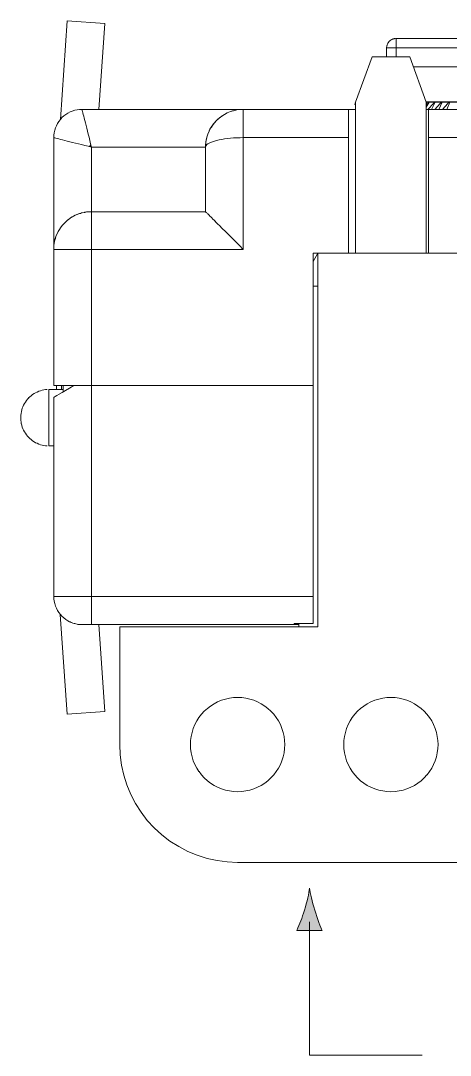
# Model space of a CAD drawing. Header units: inches. Extents: x 0.18 to 4.06, y 0.3 to 3.48.
# Drawn here: x 0.179 to 0.65, y 0.338 to 1.472 of the extents above; entities that cross this region are included whole.
import ezdxf

# ---------------------------------------------------------------- set-up
doc = ezdxf.new("R2010")
doc.units = ezdxf.units.IN
doc.header["$MEASUREMENT"] = 0
doc.layers.add('Layer 1', color=7, linetype='Continuous')

# ---------------------------------------------------------------- blocks, each defined once
blk = doc.blocks.new('block 2')
at = {"layer": 'Layer 1'}
h = blk.add_hatch(color=251, dxfattribs=at)
h.dxf.hatch_style = 2
edge = h.paths.add_edge_path()
edge.add_spline(control_points=[(0.4902, 0.497), (0.4874, 0.488), (0.4849, 0.4822), (0.482, 0.4749), (0.482, 0.4749), (0.5095, 0.4749), (0.5095, 0.4749), (0.5083, 0.4775), (0.5041, 0.488), (0.5014, 0.497), (0.4985, 0.5066), (0.4965, 0.5154), (0.4958, 0.521), (0.4951, 0.5154), (0.4931, 0.5066), (0.4902, 0.497)], knot_values=[0, 0, 0, 0, 0.013889, 0.013889, 0.013889, 0.027778, 0.027778, 0.027778, 0.041667, 0.041667, 0.041667, 0.055556, 0.055556, 0.055556, 0.069444, 0.069444, 0.069444, 0.069444], degree=3, periodic=0)
edge.add_line((0.4902, 0.497), (0.4902, 0.497))
at = {"layer": 'Layer 1', "color": 250, "lineweight": 18}
for points in [[(0.2303, 1.4717), (0.2228, 1.3635)], [(0.2715, 1.4688), (0.2303, 1.4717)], [(0.2649, 1.3745), (0.2715, 1.4688)], [(0.5862, 1.4512), (0.5857, 1.451)], [(0.5868, 1.4515), (0.5862, 1.4513)], [(0.5862, 1.4513), (0.5862, 1.4512)], [(0.587, 1.4516), (0.5868, 1.4515)], [(0.5874, 1.4517), (0.587, 1.4516)], [(0.5879, 1.4519), (0.5874, 1.4517)], [(0.588, 1.4519), (0.5879, 1.4519)], [(0.5886, 1.452), (0.588, 1.4519)], [(0.5887, 1.4521), (0.5886, 1.452)], [(0.5893, 1.4521), (0.5887, 1.4521)], [(0.5897, 1.4521), (0.5893, 1.4521)], [(0.5899, 1.4522), (0.5896, 1.4521)], [(0.5899, 1.4522), (0.5899, 1.4522)], [(0.5905, 1.4522), (0.5905, 1.4521)], [(0.6729, 1.4522), (0.5905, 1.4522)], [(0.5905, 1.4521), (0.5905, 1.4521)], [(0.5905, 1.4521), (0.5905, 1.4519)], [(0.5905, 1.4519), (0.5905, 1.4516)], [(0.5905, 1.4516), (0.5905, 1.4512)], [(0.5905, 1.4512), (0.5905, 1.4508)], [(0.5803, 1.4435), (0.5802, 1.4428)], [(0.5802, 1.4428), (0.5802, 1.4422)], [(0.5802, 1.4422), (0.5802, 1.4419)], [(0.5804, 1.4419), (0.5802, 1.4419)], [(0.5802, 1.4419), (0.5802, 1.4419)], [(0.5802, 1.4419), (0.5802, 1.432)], [(0.5804, 1.4437), (0.5803, 1.4435)], [(0.5805, 1.4446), (0.5804, 1.4441)], [(0.5804, 1.4441), (0.5804, 1.4437)], [(0.5805, 1.4419), (0.5804, 1.4419)], [(0.5806, 1.4447), (0.5805, 1.4446)], [(0.5808, 1.4419), (0.5805, 1.4419)], [(0.5808, 1.4454), (0.5806, 1.4447)], [(0.5811, 1.4459), (0.5808, 1.4454)], [(0.5812, 1.4419), (0.5808, 1.4419)], [(0.5812, 1.4463), (0.5811, 1.4459)], [(0.5813, 1.4465), (0.5812, 1.4463)], [(0.5816, 1.4419), (0.5812, 1.4419)], [(0.5816, 1.4471), (0.5813, 1.4465)], [(0.5819, 1.4476), (0.5816, 1.4471)], [(0.5821, 1.4419), (0.5816, 1.4419)], [(0.5821, 1.4478), (0.5819, 1.4476)], [(0.5823, 1.4481), (0.5821, 1.4478)], [(0.5826, 1.4419), (0.5821, 1.4419)], [(0.5826, 1.4485), (0.5823, 1.4481)], [(0.5827, 1.4486), (0.5826, 1.4485)], [(0.5832, 1.4419), (0.5826, 1.4419)], [(0.5831, 1.4491), (0.5827, 1.4486)], [(0.5832, 1.4492), (0.5831, 1.4491)], [(0.5836, 1.4495), (0.5832, 1.4492)], [(0.5839, 1.4419), (0.5832, 1.4419)], [(0.5839, 1.4498), (0.5836, 1.4495)], [(0.5841, 1.4499), (0.5839, 1.4498)], [(0.5846, 1.4419), (0.5839, 1.4419)], [(0.5846, 1.4503), (0.5841, 1.4499)], [(0.5851, 1.4507), (0.5846, 1.4504)], [(0.5846, 1.4504), (0.5846, 1.4503)], [(0.5854, 1.4419), (0.5846, 1.4419)], [(0.5854, 1.4508), (0.5851, 1.4507)], [(0.5857, 1.451), (0.5854, 1.4508)], [(0.5862, 1.4419), (0.5854, 1.4419)], [(0.587, 1.4419), (0.5862, 1.4419)], [(0.5879, 1.4419), (0.587, 1.4419)], [(0.5887, 1.4419), (0.5879, 1.4419)], [(0.5897, 1.4419), (0.5888, 1.4419)], [(0.5905, 1.4419), (0.5897, 1.4419)], [(0.5905, 1.4508), (0.5905, 1.4504)], [(0.5905, 1.4504), (0.5905, 1.4498)], [(0.5905, 1.4498), (0.5905, 1.4492)], [(0.5905, 1.4492), (0.5905, 1.4485)], [(0.5905, 1.4485), (0.5905, 1.4478)], [(0.5905, 1.4478), (0.5905, 1.4471)], [(0.5905, 1.4471), (0.5905, 1.4463)], [(0.5905, 1.4463), (0.5905, 1.4454)], [(0.5905, 1.4454), (0.5905, 1.4446)], [(0.5905, 1.4446), (0.5905, 1.4437)], [(0.5905, 1.4437), (0.5905, 1.4428)], [(0.5905, 1.4428), (0.5905, 1.4419)], [(0.5905, 1.4419), (0.6729, 1.4419)], [(0.5905, 1.432), (0.5905, 1.4419)], [(0.5642, 1.432), (0.5461, 1.3823)], [(0.6055, 1.432), (0.5642, 1.432)], [(0.6236, 1.3823), (0.6055, 1.432)], [(0.6094, 1.4212), (0.6729, 1.4212)], [(0.2359, 1.3727), (0.2334, 1.3717)], [(0.2385, 1.3735), (0.2359, 1.3727)], [(0.2411, 1.3741), (0.2385, 1.3735)], [(0.2438, 1.3744), (0.2411, 1.3741)], [(0.2465, 1.3745), (0.2438, 1.3744)], [(0.4232, 1.3745), (0.2465, 1.3745)], [(0.2465, 1.3744), (0.2465, 1.3745)], [(0.2467, 1.374), (0.2465, 1.3744)], [(0.2468, 1.3731), (0.2466, 1.374)], [(0.2471, 1.3721), (0.2468, 1.3731)], [(0.2475, 1.3706), (0.2471, 1.3721)], [(0.409, 1.3721), (0.4057, 1.3706)], [(0.409, 1.3721), (0.4074, 1.3714)], [(0.4125, 1.3731), (0.409, 1.3721)], [(0.4112, 1.3728), (0.409, 1.3721)], [(0.4125, 1.3731), (0.4112, 1.3728)], [(0.416, 1.374), (0.4125, 1.3731)], [(0.4151, 1.3737), (0.4125, 1.3731)], [(0.416, 1.374), (0.4151, 1.3737)], [(0.4191, 1.3744), (0.416, 1.374)], [(0.4196, 1.3744), (0.416, 1.374)], [(0.4196, 1.3744), (0.4191, 1.3744)], [(0.4232, 1.3745), (0.4196, 1.3744)], [(0.5383, 1.3745), (0.4232, 1.3745)], [(0.4232, 1.3744), (0.4232, 1.3745)], [(0.4232, 1.3741), (0.4232, 1.3744)], [(0.4232, 1.3735), (0.4232, 1.3741)], [(0.4232, 1.3727), (0.4232, 1.3735)], [(0.4232, 1.3717), (0.4232, 1.3727)], [(0.5461, 1.3745), (0.5383, 1.3745)], [(0.5383, 1.3744), (0.5383, 1.3745)], [(0.5383, 1.3741), (0.5383, 1.3744)], [(0.5383, 1.3735), (0.5383, 1.3741)], [(0.5383, 1.3727), (0.5383, 1.3735)], [(0.5383, 1.3717), (0.5383, 1.3727)], [(0.5461, 1.3823), (0.5453, 1.38)], [(0.5453, 1.38), (0.5461, 1.38)], [(0.5461, 1.3823), (0.5461, 1.217)], [(0.6267, 1.3827), (0.6235, 1.3827)], [(0.6267, 1.3823), (0.6236, 1.377)], [(0.626, 1.3823), (0.6236, 1.3823)], [(0.6236, 1.217), (0.6236, 1.3823)], [(0.6244, 1.38), (0.6236, 1.3823)], [(0.6237, 1.38), (0.6236, 1.3798)], [(0.6236, 1.38), (0.6245, 1.38)], [(0.6262, 1.3745), (0.6236, 1.3745)], [(0.6248, 1.3811), (0.6242, 1.3805)], [(0.6253, 1.3816), (0.6248, 1.3811)], [(0.6257, 1.382), (0.6253, 1.3816)], [(0.6316, 1.3811), (0.6255, 1.3745)], [(0.6261, 1.3823), (0.6257, 1.382)], [(0.6265, 1.3826), (0.6261, 1.3823)], [(0.6262, 1.3745), (0.6262, 1.3744)], [(1.4164, 1.3745), (0.6262, 1.3745)], [(0.6262, 1.3744), (0.6262, 1.3741)], [(0.6262, 1.3741), (0.6262, 1.3735)], [(0.6262, 1.3735), (0.6262, 1.3727)], [(0.6262, 1.3727), (0.6262, 1.3717)], [(0.6267, 1.3827), (0.6265, 1.3826)], [(0.6267, 1.3827), (0.6269, 1.3827)], [(0.6335, 1.3827), (0.6267, 1.3827)], [(0.6269, 1.3825), (0.6267, 1.3823)], [(0.6327, 1.3823), (0.6267, 1.3823)], [(0.6269, 1.3827), (0.6269, 1.3825)], [(0.6335, 1.3823), (0.6294, 1.3745)], [(0.632, 1.3816), (0.6316, 1.3811)], [(0.6324, 1.382), (0.632, 1.3816)], [(0.6329, 1.3823), (0.6324, 1.382)], [(0.6332, 1.3826), (0.6329, 1.3823)], [(0.639, 1.3811), (0.633, 1.3745)], [(0.6335, 1.3827), (0.6332, 1.3826)], [(0.6335, 1.3827), (0.6337, 1.3827)], [(0.641, 1.3827), (0.6335, 1.3827)], [(0.6337, 1.3825), (0.6335, 1.3823)], [(0.6402, 1.3823), (0.6335, 1.3823)], [(0.6337, 1.3827), (0.6337, 1.3825)], [(0.6411, 1.3823), (0.6374, 1.3745)], [(0.6395, 1.3816), (0.639, 1.3811)], [(0.6399, 1.382), (0.6395, 1.3816)], [(0.6403, 1.3823), (0.6399, 1.382)], [(0.6407, 1.3826), (0.6403, 1.3823)], [(0.641, 1.3827), (0.6407, 1.3826)], [(0.641, 1.3827), (0.6412, 1.3827)], [(0.6492, 1.3827), (0.641, 1.3827)], [(0.6412, 1.3825), (0.6411, 1.3823)], [(0.6484, 1.3823), (0.6411, 1.3823)], [(0.6412, 1.3827), (0.6412, 1.3825)], [(0.6472, 1.3811), (0.6413, 1.3745)], [(0.6494, 1.3823), (0.6461, 1.3745)], [(0.6476, 1.3816), (0.6472, 1.3811)], [(0.6481, 1.382), (0.6476, 1.3816)], [(0.6485, 1.3823), (0.6481, 1.382)], [(0.6489, 1.3826), (0.6485, 1.3823)], [(0.6492, 1.3827), (0.6489, 1.3826)], [(0.6492, 1.3827), (0.6494, 1.3827)], [(0.6581, 1.3827), (0.6492, 1.3827)], [(0.6494, 1.3827), (0.6495, 1.3825)], [(0.6495, 1.3825), (0.6494, 1.3823)], [(0.6573, 1.3823), (0.6494, 1.3823)], [(0.2211, 1.3613), (0.2196, 1.3591)], [(0.2228, 1.3635), (0.2211, 1.3613)], [(0.2246, 1.3655), (0.2228, 1.3635)], [(0.2266, 1.3673), (0.2246, 1.3655)], [(0.2287, 1.369), (0.2266, 1.3673)], [(0.231, 1.3704), (0.2287, 1.369)], [(0.2334, 1.3717), (0.231, 1.3704)], [(0.2479, 1.369), (0.2475, 1.3706)], [(0.2484, 1.3671), (0.2479, 1.369)], [(0.2489, 1.3648), (0.2484, 1.3671)], [(0.2495, 1.3624), (0.2489, 1.3648)], [(0.2502, 1.3598), (0.2495, 1.3624)], [(0.3927, 1.3611), (0.3915, 1.3598)], [(0.3926, 1.361), (0.3915, 1.3598)], [(0.3939, 1.3624), (0.3925, 1.361)], [(0.3939, 1.3624), (0.3927, 1.3611)], [(0.3966, 1.3648), (0.394, 1.3624)], [(0.3954, 1.3638), (0.394, 1.3624)], [(0.3966, 1.3648), (0.3954, 1.3638)], [(0.3995, 1.3671), (0.3966, 1.3648)], [(0.397, 1.3651), (0.3966, 1.3648)], [(0.3995, 1.3671), (0.397, 1.3651)], [(0.4025, 1.369), (0.3995, 1.3671)], [(0.4002, 1.3676), (0.3995, 1.3671)], [(0.4025, 1.369), (0.4002, 1.3676)], [(0.4057, 1.3706), (0.4025, 1.369)], [(0.4037, 1.3697), (0.4025, 1.369)], [(0.4057, 1.3706), (0.4037, 1.3697)], [(0.4074, 1.3714), (0.4057, 1.3706)], [(0.4232, 1.3704), (0.4232, 1.3717)], [(0.4232, 1.369), (0.4232, 1.3704)], [(0.4232, 1.3673), (0.4232, 1.369)], [(0.4232, 1.3655), (0.4232, 1.3673)], [(0.4232, 1.3635), (0.4232, 1.3655)], [(0.4232, 1.3613), (0.4232, 1.3635)], [(0.4232, 1.3591), (0.4232, 1.3613)], [(0.5383, 1.3704), (0.5383, 1.3717)], [(0.5383, 1.369), (0.5383, 1.3704)], [(0.5383, 1.3673), (0.5383, 1.369)], [(0.5383, 1.3655), (0.5383, 1.3673)], [(0.5383, 1.3635), (0.5383, 1.3655)], [(0.5383, 1.3613), (0.5383, 1.3635)], [(0.5383, 1.3591), (0.5383, 1.3613)], [(0.6262, 1.3717), (0.6262, 1.3704)], [(0.6262, 1.3704), (0.6262, 1.369)], [(0.6262, 1.369), (0.6262, 1.3673)], [(0.6262, 1.3673), (0.6262, 1.3655)], [(0.6262, 1.3655), (0.6262, 1.3635)], [(0.6262, 1.3635), (0.6262, 1.3613)], [(0.6262, 1.3613), (0.6262, 1.3591)], [(0.2166, 1.3516), (0.216, 1.349)], [(0.2174, 1.3542), (0.2166, 1.3516)], [(0.2184, 1.3566), (0.2174, 1.3542)], [(0.2196, 1.3591), (0.2184, 1.3566)], [(0.2509, 1.3569), (0.2502, 1.3598)], [(0.2517, 1.3539), (0.2509, 1.3569)], [(0.2524, 1.3507), (0.2517, 1.3539)], [(0.2533, 1.3474), (0.2524, 1.3507)], [(0.3857, 1.3507), (0.3847, 1.3484)], [(0.3857, 1.3507), (0.385, 1.349)], [(0.3862, 1.3516), (0.3857, 1.3507)], [(0.3858, 1.3509), (0.3857, 1.3507)], [(0.3869, 1.353), (0.3858, 1.3508)], [(0.3867, 1.3527), (0.3858, 1.3509)], [(0.3874, 1.3539), (0.3867, 1.3527)], [(0.3874, 1.3539), (0.3869, 1.353)], [(0.3882, 1.3552), (0.3874, 1.3539)], [(0.3877, 1.3545), (0.3874, 1.3539)], [(0.3888, 1.3562), (0.3877, 1.3545)], [(0.3893, 1.3569), (0.3882, 1.3552)], [(0.3893, 1.3569), (0.3888, 1.3562)], [(0.3915, 1.3598), (0.3893, 1.3569)], [(0.39, 1.3578), (0.3893, 1.3569)], [(0.3912, 1.3594), (0.39, 1.3578)], [(0.3915, 1.3598), (0.3912, 1.3594)], [(0.4232, 1.3566), (0.4232, 1.3591)], [(0.4232, 1.3542), (0.4232, 1.3566)], [(0.4232, 1.3516), (0.4232, 1.3542)], [(0.4232, 1.349), (0.4232, 1.3516)], [(0.5383, 1.3566), (0.5383, 1.3591)], [(0.5383, 1.3542), (0.5383, 1.3566)], [(0.5383, 1.3516), (0.5383, 1.3542)], [(0.5383, 1.349), (0.5383, 1.3516)], [(0.6262, 1.3591), (0.6262, 1.3566)], [(0.6262, 1.3566), (0.6262, 1.3542)], [(0.6262, 1.3542), (0.6262, 1.3516)], [(0.6262, 1.3516), (0.6262, 1.349)], [(0.2156, 1.3462), (0.2155, 1.3436)], [(0.2155, 1.3436), (0.2155, 1.2211)], [(0.2155, 1.3436), (0.2157, 1.3435)], [(0.216, 1.349), (0.2156, 1.3462)], [(0.2157, 1.3435), (0.2161, 1.3434)], [(0.2161, 1.3434), (0.2169, 1.3432)], [(0.2169, 1.3432), (0.218, 1.3429)], [(0.218, 1.3429), (0.2194, 1.3426)], [(0.2194, 1.3426), (0.221, 1.3422)], [(0.221, 1.3422), (0.223, 1.3416)], [(0.223, 1.3416), (0.2252, 1.3411)], [(0.2252, 1.3411), (0.2276, 1.3405)], [(0.2276, 1.3405), (0.2302, 1.3398)], [(0.2302, 1.3398), (0.2331, 1.3391)], [(0.2331, 1.3391), (0.2361, 1.3384)], [(0.2361, 1.3384), (0.2393, 1.3376)], [(0.2542, 1.3439), (0.2533, 1.3474)], [(0.255, 1.3404), (0.2542, 1.3439)], [(0.2559, 1.3368), (0.255, 1.3404)], [(0.3821, 1.3381), (0.3819, 1.3356)], [(0.3821, 1.3382), (0.382, 1.3368)], [(0.3825, 1.3407), (0.3821, 1.3383)], [(0.3822, 1.3385), (0.3821, 1.3383)], [(0.3821, 1.3383), (0.3821, 1.3381)], [(0.3825, 1.3404), (0.3822, 1.3385)], [(0.3823, 1.3393), (0.3822, 1.3389)], [(0.3825, 1.3404), (0.3823, 1.3393)], [(0.3831, 1.3432), (0.3825, 1.3407)], [(0.3825, 1.3407), (0.3827, 1.3416)], [(0.3826, 1.3413), (0.3825, 1.3404)], [(0.3826, 1.3411), (0.3825, 1.3404)], [(0.3826, 1.3411), (0.3825, 1.3407)], [(0.3832, 1.3436), (0.3826, 1.3411)], [(0.3831, 1.3432), (0.3827, 1.3413)], [(0.3832, 1.3439), (0.3831, 1.3432)], [(0.3832, 1.3436), (0.3831, 1.3432)], [(0.3839, 1.3461), (0.3832, 1.3439)], [(0.3836, 1.3452), (0.3832, 1.3439)], [(0.3832, 1.3439), (0.3832, 1.3436)], [(0.3838, 1.3459), (0.3836, 1.3452)], [(0.3843, 1.3474), (0.3839, 1.3461)], [(0.3843, 1.3472), (0.3841, 1.3467)], [(0.385, 1.349), (0.3843, 1.3474)], [(0.3847, 1.3484), (0.3843, 1.3474)], [(0.3843, 1.3474), (0.3843, 1.3472)], [(0.3857, 1.3376), (0.3874, 1.3384)], [(0.3874, 1.3384), (0.3893, 1.3391)], [(0.3893, 1.3391), (0.3915, 1.3398)], [(0.3915, 1.3398), (0.3939, 1.3405)], [(0.3939, 1.3405), (0.3966, 1.3411)], [(0.3966, 1.3411), (0.3995, 1.3416)], [(0.3995, 1.3416), (0.4025, 1.3422)], [(0.4025, 1.3422), (0.4057, 1.3426)], [(0.4057, 1.3426), (0.409, 1.3429)], [(0.409, 1.3429), (0.4125, 1.3432)], [(0.4125, 1.3432), (0.416, 1.3434)], [(0.416, 1.3434), (0.4196, 1.3435)], [(0.4196, 1.3435), (0.4232, 1.3436)], [(0.4232, 1.3462), (0.4232, 1.349)], [(0.4232, 1.3436), (0.4232, 1.3462)], [(0.4232, 1.3436), (0.5383, 1.3436)], [(0.4232, 1.2211), (0.4232, 1.3436)], [(0.5383, 1.3462), (0.5383, 1.349)], [(0.5383, 1.3436), (0.5383, 1.3462)], [(0.5383, 1.217), (0.5383, 1.3436)], [(0.6262, 1.349), (0.6262, 1.3462)], [(0.6262, 1.3462), (0.6262, 1.3436)], [(0.6262, 1.217), (0.6262, 1.3436)], [(0.6262, 1.3436), (0.6262, 1.217)], [(0.6262, 1.3436), (1.4164, 1.3436)], [(0.2394, 1.3376), (0.2427, 1.3368)], [(0.2427, 1.3368), (0.2461, 1.3359)], [(0.2461, 1.3359), (0.2496, 1.335)], [(0.2496, 1.335), (0.2532, 1.3341)], [(0.2568, 1.3332), (0.2532, 1.3341)], [(0.2532, 1.3341), (0.2568, 1.3332)], [(0.2542, 1.3341), (0.2568, 1.3332)], [(0.2568, 1.3332), (0.2542, 1.3341)], [(0.2544, 1.3343), (0.2568, 1.3332)], [(0.2568, 1.3332), (0.2544, 1.3343)], [(0.2546, 1.3345), (0.2568, 1.3332)], [(0.2568, 1.3332), (0.2546, 1.3345)], [(0.2548, 1.3347), (0.2568, 1.3332)], [(0.2568, 1.3332), (0.2548, 1.3347)], [(0.2568, 1.3332), (0.255, 1.3348)], [(0.255, 1.3348), (0.2568, 1.3332)], [(0.2552, 1.3351), (0.2568, 1.3332)], [(0.2568, 1.3332), (0.2552, 1.3351)], [(0.2554, 1.3352), (0.2568, 1.3332)], [(0.2568, 1.3332), (0.2554, 1.3352)], [(0.2556, 1.3354), (0.2568, 1.3332)], [(0.2568, 1.3332), (0.2556, 1.3354)], [(0.2568, 1.3332), (0.2557, 1.3356)], [(0.2557, 1.3356), (0.2568, 1.3332)], [(0.2568, 1.3332), (0.2559, 1.3368)], [(0.2568, 1.3332), (0.2559, 1.3358)], [(0.256, 1.3358), (0.2568, 1.3332)], [(0.2568, 1.3332), (0.2568, 1.2624)], [(0.2568, 1.3332), (0.3818, 1.3332)], [(0.2568, 1.2624), (0.2568, 1.3332)], [(0.3819, 1.3354), (0.3818, 1.3332)], [(0.3819, 1.3353), (0.3818, 1.3332)], [(0.3818, 1.3332), (0.3819, 1.3353)], [(0.3819, 1.3353), (0.3818, 1.3332)], [(0.3819, 1.3352), (0.3818, 1.3332)], [(0.3818, 1.3332), (0.3819, 1.3352)], [(0.3819, 1.3351), (0.3818, 1.3332)], [(0.3818, 1.3332), (0.3819, 1.3351)], [(0.3819, 1.335), (0.3818, 1.3332)], [(0.3818, 1.3332), (0.3819, 1.335)], [(0.3818, 1.3332), (0.3819, 1.3348)], [(0.3819, 1.3348), (0.3818, 1.3332)], [(0.3819, 1.3347), (0.3818, 1.3332)], [(0.3818, 1.3332), (0.3819, 1.3347)], [(0.3819, 1.3346), (0.3818, 1.3332)], [(0.3818, 1.3332), (0.3819, 1.3346)], [(0.3819, 1.3345), (0.3818, 1.3332)], [(0.3818, 1.3332), (0.3819, 1.3345)], [(0.3818, 1.3332), (0.3819, 1.3343)], [(0.3819, 1.3343), (0.3818, 1.3332)], [(0.3818, 1.3332), (0.3819, 1.3343)], [(0.3819, 1.3343), (0.3818, 1.3332)], [(0.3819, 1.3341), (0.3818, 1.3332)], [(0.3818, 1.3332), (0.3819, 1.3341)], [(0.3819, 1.3341), (0.3818, 1.3332)], [(0.3818, 1.3332), (0.3819, 1.3341)], [(0.3818, 1.3332), (0.382, 1.3341)], [(0.3818, 1.3332), (0.3818, 1.2624)], [(0.3821, 1.3378), (0.3819, 1.3358)], [(0.382, 1.3368), (0.3819, 1.3358)], [(0.3819, 1.3358), (0.3819, 1.3356)], [(0.3819, 1.3358), (0.3819, 1.3358)], [(0.3819, 1.3356), (0.3819, 1.3355)], [(0.3819, 1.3355), (0.3819, 1.3353)], [(0.3819, 1.3355), (0.3819, 1.3354)], [(0.3821, 1.3378), (0.382, 1.3373)], [(0.382, 1.3373), (0.382, 1.3368)], [(0.382, 1.3341), (0.3825, 1.335)], [(0.3825, 1.335), (0.3832, 1.3359)], [(0.3832, 1.3359), (0.3843, 1.3368)], [(0.3843, 1.3368), (0.3857, 1.3376)], [(0.2394, 1.2586), (0.2373, 1.2575)], [(0.2392, 1.2585), (0.2373, 1.2576)], [(0.2394, 1.2586), (0.2392, 1.2585)], [(0.2419, 1.2596), (0.2393, 1.2586)], [(0.241, 1.2593), (0.2394, 1.2586)], [(0.2419, 1.2596), (0.241, 1.2593)], [(0.2427, 1.2599), (0.2419, 1.2596)], [(0.2443, 1.2605), (0.2427, 1.2599)], [(0.2429, 1.26), (0.2427, 1.2599)], [(0.2439, 1.2603), (0.2429, 1.26)], [(0.2461, 1.261), (0.2443, 1.2605)], [(0.2448, 1.2606), (0.2444, 1.2605)], [(0.2461, 1.261), (0.2448, 1.2606)], [(0.2468, 1.2612), (0.2461, 1.261)], [(0.2467, 1.2612), (0.2461, 1.261)], [(0.2493, 1.2617), (0.2467, 1.2612)], [(0.2488, 1.2617), (0.2468, 1.2612)], [(0.2493, 1.2617), (0.2488, 1.2617)], [(0.2496, 1.2618), (0.2493, 1.2617)], [(0.2507, 1.262), (0.2496, 1.2618)], [(0.2518, 1.2621), (0.2497, 1.2618)], [(0.2513, 1.2621), (0.2507, 1.262)], [(0.2532, 1.2623), (0.2518, 1.2621)], [(0.2528, 1.2622), (0.2524, 1.2622)], [(0.2532, 1.2623), (0.2528, 1.2622)], [(0.2543, 1.2624), (0.2532, 1.2623)], [(0.2543, 1.2624), (0.2543, 1.2624)], [(0.2548, 1.2624), (0.2545, 1.2624)], [(0.2568, 1.2624), (0.2548, 1.2624)], [(0.3818, 1.2624), (0.2568, 1.2624)], [(0.2568, 1.2623), (0.2568, 1.2624)], [(0.2568, 1.2618), (0.2568, 1.2623)], [(0.2568, 1.261), (0.2568, 1.2618)], [(0.2568, 1.2599), (0.2568, 1.261)], [(0.2568, 1.2586), (0.2568, 1.2599)], [(0.2568, 1.2569), (0.2568, 1.2586)], [(0.3819, 1.2624), (0.3818, 1.2624)], [(0.382, 1.2622), (0.3819, 1.2624)], [(0.3823, 1.262), (0.382, 1.2622)], [(0.3826, 1.2617), (0.3823, 1.262)], [(0.3831, 1.2612), (0.3827, 1.2617)], [(0.3836, 1.2606), (0.3831, 1.2612)], [(0.3843, 1.26), (0.3836, 1.2606)], [(0.385, 1.2593), (0.3843, 1.26)], [(0.3858, 1.2585), (0.385, 1.2593)], [(0.3867, 1.2576), (0.3858, 1.2585)], [(0.2252, 1.2477), (0.223, 1.2448)], [(0.2249, 1.2473), (0.223, 1.2448)], [(0.2252, 1.2477), (0.2249, 1.2473)], [(0.2276, 1.2503), (0.2252, 1.2477)], [(0.2262, 1.2488), (0.2252, 1.2477)], [(0.2276, 1.2503), (0.2262, 1.2488)], [(0.2291, 1.2518), (0.2276, 1.2503)], [(0.229, 1.2516), (0.2276, 1.2503)], [(0.2302, 1.2528), (0.229, 1.2516)], [(0.2302, 1.2528), (0.2291, 1.2518)], [(0.2331, 1.255), (0.2302, 1.2528)], [(0.2306, 1.2531), (0.2302, 1.2528)], [(0.2322, 1.2543), (0.2306, 1.2531)], [(0.2331, 1.255), (0.2322, 1.2543)], [(0.2351, 1.2563), (0.2331, 1.255)], [(0.2339, 1.2555), (0.2331, 1.255)], [(0.2356, 1.2566), (0.2339, 1.2555)], [(0.2361, 1.2569), (0.2351, 1.2563)], [(0.2361, 1.2569), (0.2356, 1.2566)], [(0.2373, 1.2576), (0.2361, 1.2569)], [(0.2373, 1.2575), (0.2361, 1.2569)], [(0.2568, 1.255), (0.2568, 1.2569)], [(0.2568, 1.2528), (0.2568, 1.255)], [(0.2568, 1.2503), (0.2568, 1.2528)], [(0.2568, 1.2477), (0.2568, 1.2503)], [(0.2568, 1.2448), (0.2568, 1.2477)], [(0.3877, 1.2566), (0.3867, 1.2576)], [(0.3888, 1.2555), (0.3877, 1.2566)], [(0.39, 1.2543), (0.3888, 1.2555)], [(0.3912, 1.2531), (0.39, 1.2543)], [(0.3926, 1.2518), (0.3912, 1.2531)], [(0.3939, 1.2503), (0.3925, 1.2518)], [(0.3954, 1.2488), (0.394, 1.2503)], [(0.397, 1.2473), (0.3954, 1.2488)], [(0.4002, 1.2441), (0.397, 1.2473)], [(0.2194, 1.2386), (0.218, 1.2352)], [(0.2187, 1.237), (0.218, 1.2352)], [(0.2194, 1.2386), (0.2186, 1.237)], [(0.221, 1.2417), (0.2194, 1.2386)], [(0.2204, 1.2406), (0.2194, 1.2386)], [(0.221, 1.2417), (0.2204, 1.2406)], [(0.223, 1.2448), (0.221, 1.2417)], [(0.2225, 1.2441), (0.221, 1.2417)], [(0.223, 1.2448), (0.2225, 1.2441)], [(0.2568, 1.2417), (0.2568, 1.2448)], [(0.2568, 1.2386), (0.2568, 1.2417)], [(0.2568, 1.2352), (0.2568, 1.2386)], [(0.4037, 1.2406), (0.4002, 1.2441)], [(0.4074, 1.237), (0.4037, 1.2406)], [(0.4112, 1.2331), (0.4074, 1.237)], [(0.2157, 1.2247), (0.2155, 1.2211)], [(0.2161, 1.2283), (0.2157, 1.2252)], [(0.2161, 1.2283), (0.2157, 1.2247)], [(0.2157, 1.2252), (0.2157, 1.2247)], [(0.2169, 1.2318), (0.2161, 1.2283)], [(0.2163, 1.2292), (0.2161, 1.2283)], [(0.2169, 1.2318), (0.2163, 1.2292)], [(0.218, 1.2352), (0.2169, 1.2318)], [(0.2173, 1.2331), (0.2169, 1.2318)], [(0.218, 1.2352), (0.2173, 1.2331)], [(0.2568, 1.2318), (0.2568, 1.2352)], [(0.2568, 1.2283), (0.2568, 1.2318)], [(0.2568, 1.2247), (0.2568, 1.2283)], [(0.2568, 1.2211), (0.2568, 1.2247)], [(0.4151, 1.2292), (0.4112, 1.2331)], [(0.4191, 1.2252), (0.4151, 1.2292)], [(0.4232, 1.2211), (0.4191, 1.2252)], [(0.2155, 1.2211), (0.2155, 1.0718)], [(0.2157, 1.2211), (0.2155, 1.2211)], [(0.2161, 1.2211), (0.2157, 1.2211)], [(0.2169, 1.2211), (0.2161, 1.2211)], [(0.218, 1.2211), (0.2169, 1.2211)], [(0.2194, 1.2211), (0.218, 1.2211)], [(0.221, 1.2211), (0.2194, 1.2211)], [(0.223, 1.2211), (0.221, 1.2211)], [(0.2252, 1.2211), (0.223, 1.2211)], [(0.2276, 1.2211), (0.2252, 1.2211)], [(0.2302, 1.2211), (0.2276, 1.2211)], [(0.2331, 1.2211), (0.2302, 1.2211)], [(0.2361, 1.2211), (0.2331, 1.2211)], [(0.2394, 1.2211), (0.2361, 1.2211)], [(0.2427, 1.2211), (0.2394, 1.2211)], [(0.2461, 1.2211), (0.2427, 1.2211)], [(0.2496, 1.2211), (0.2461, 1.2211)], [(0.2532, 1.2211), (0.2496, 1.2211)], [(0.2568, 1.2211), (0.2532, 1.2211)], [(0.2568, 1.2211), (0.4232, 1.2211)], [(0.2568, 1.0718), (0.2568, 1.2211)], [(0.4996, 1.217), (0.5383, 1.217)], [(0.4996, 1.0718), (0.4996, 1.217)], [(0.5048, 1.217), (0.4996, 1.2079)], [(0.5048, 1.217), (0.5048, 0.8076)], [(0.5461, 1.217), (0.5048, 1.217)], [(0.6236, 1.217), (0.5461, 1.217)], [(0.6649, 1.217), (0.6236, 1.217)], [(0.6262, 1.217), (0.6649, 1.217)], [(0.4996, 1.1808), (0.5048, 1.1808)], [(0.2009, 1.0662), (0.1991, 1.0656)], [(0.2028, 1.0667), (0.2009, 1.0662)], [(0.2046, 1.0672), (0.2028, 1.0667)], [(0.2065, 1.0675), (0.2046, 1.0672)], [(0.2084, 1.0676), (0.2065, 1.0675)], [(0.2084, 1.0676), (0.2084, 1.0676)], [(0.2258, 1.0677), (0.2103, 1.0677)], [(0.2258, 1.0677), (0.2103, 1.0677)], [(0.2103, 1.0676), (0.2103, 1.0677)], [(0.2103, 1.0672), (0.2103, 1.0676)], [(0.2103, 1.0666), (0.2103, 1.0672)], [(0.2103, 1.0658), (0.2103, 1.0666)], [(0.2103, 1.0648), (0.2103, 1.0658)], [(0.2155, 1.0718), (0.2157, 1.0718)], [(0.2157, 1.0718), (0.2161, 1.0718)], [(0.2161, 1.0718), (0.2169, 1.0718)], [(0.2169, 1.0718), (0.218, 1.0718)], [(0.218, 1.0718), (0.2194, 1.0718)], [(0.2186, 1.0718), (0.2186, 1.0677)], [(0.2194, 1.0718), (0.221, 1.0718)], [(0.221, 1.0718), (0.223, 1.0718)], [(0.223, 1.0718), (0.2252, 1.0718)], [(0.2239, 1.0718), (0.2239, 1.0677)], [(0.2286, 1.0666), (0.2248, 1.0644)], [(0.2252, 1.0718), (0.2276, 1.0718)], [(0.2258, 1.0718), (0.2258, 1.065)], [(0.2276, 1.0718), (0.2302, 1.0718)], [(0.2329, 1.0691), (0.2285, 1.0666)], [(0.2302, 1.0718), (0.2331, 1.0718)], [(0.2377, 1.0718), (0.2329, 1.0691)], [(0.2331, 1.0718), (0.2361, 1.0718)], [(0.2361, 1.0718), (0.2377, 1.0718)], [(0.2386, 1.0718), (0.2377, 1.0718)], [(0.2386, 1.0718), (0.2394, 1.0718)], [(0.2394, 1.0718), (0.24, 1.0718)], [(0.2407, 1.0718), (0.24, 1.0718)], [(0.2418, 1.0718), (0.2407, 1.0718)], [(0.2418, 1.0718), (0.2427, 1.0718)], [(0.2427, 1.0718), (0.2432, 1.0718)], [(0.2438, 1.0718), (0.2432, 1.0718)], [(0.2452, 1.0718), (0.2438, 1.0718)], [(0.2452, 1.0718), (0.2461, 1.0718)], [(0.2461, 1.0718), (0.2465, 1.0718)], [(0.247, 1.0718), (0.2465, 1.0718)], [(0.2486, 1.0718), (0.247, 1.0718)], [(0.2486, 1.0718), (0.2496, 1.0718)], [(0.2496, 1.0718), (0.2499, 1.0718)], [(0.2502, 1.0718), (0.2499, 1.0718)], [(0.2522, 1.0718), (0.2502, 1.0718)], [(0.2522, 1.0718), (0.2532, 1.0718)], [(0.2532, 1.0718), (0.2534, 1.0718)], [(0.2535, 1.0718), (0.2534, 1.0718)], [(0.2568, 1.0718), (0.2535, 1.0718)], [(0.2568, 1.0718), (0.4996, 1.0718)], [(0.4996, 1.0718), (0.2568, 1.0718)], [(0.2568, 0.8409), (0.2568, 1.0718)], [(0.4996, 0.8409), (0.4996, 1.0718)], [(0.1856, 1.0554), (0.1845, 1.0538)], [(0.1868, 1.0568), (0.1856, 1.0554)], [(0.1881, 1.0583), (0.1868, 1.0568)], [(0.1895, 1.0596), (0.188, 1.0583)], [(0.1909, 1.0608), (0.1894, 1.0596)], [(0.1924, 1.062), (0.1909, 1.0608)], [(0.194, 1.0631), (0.1924, 1.062)], [(0.1956, 1.064), (0.194, 1.0631)], [(0.1974, 1.0648), (0.1956, 1.064)], [(0.1991, 1.0656), (0.1974, 1.0648)], [(0.2103, 1.0636), (0.2103, 1.0648)], [(0.2103, 1.0621), (0.2103, 1.0636)], [(0.2103, 1.0604), (0.2103, 1.0621)], [(0.2103, 1.0586), (0.2103, 1.0604)], [(0.2103, 1.0566), (0.2103, 1.0586)], [(0.2103, 1.0545), (0.2103, 1.0566)], [(0.2103, 1.0522), (0.2103, 1.0545)], [(0.2159, 1.0593), (0.2155, 1.0591)], [(0.2155, 1.0591), (0.2155, 0.9607)], [(0.217, 1.0599), (0.2159, 1.0593)], [(0.2189, 1.061), (0.217, 1.0599)], [(0.2214, 1.0625), (0.2189, 1.061)], [(0.2247, 1.0644), (0.2215, 1.0625)], [(0.1801, 1.0433), (0.1797, 1.0414)], [(0.1805, 1.0452), (0.1801, 1.0433)], [(0.1811, 1.047), (0.1805, 1.0452)], [(0.1818, 1.0487), (0.1811, 1.047)], [(0.1826, 1.0505), (0.1818, 1.0487)], [(0.1835, 1.0522), (0.1826, 1.0505)], [(0.1845, 1.0538), (0.1835, 1.0522)], [(0.2103, 1.0498), (0.2103, 1.0522)], [(0.2103, 1.0473), (0.2103, 1.0498)], [(0.2103, 1.0447), (0.2103, 1.0473)], [(0.2103, 1.0421), (0.2103, 1.0447)], [(0.1795, 1.0396), (0.1794, 1.0376)], [(0.1794, 1.0376), (0.1794, 1.0357)], [(0.1794, 1.0357), (0.1795, 1.0339)], [(0.1797, 1.0414), (0.1795, 1.0396)], [(0.1795, 1.0339), (0.1797, 1.0319)], [(0.1797, 1.0319), (0.18, 1.03)], [(0.2103, 1.0394), (0.2103, 1.0421)], [(0.2103, 1.0367), (0.2103, 1.0394)], [(0.2103, 1.034), (0.2103, 1.0367)], [(0.2103, 1.0313), (0.2103, 1.034)], [(0.1801, 1.03), (0.1805, 1.0282)], [(0.1805, 1.0282), (0.1811, 1.0264)], [(0.1811, 1.0264), (0.1818, 1.0246)], [(0.1818, 1.0246), (0.1826, 1.0229)], [(0.1826, 1.0229), (0.1835, 1.0212)], [(0.1835, 1.0212), (0.1845, 1.0196)], [(0.2103, 1.0287), (0.2103, 1.0313)], [(0.2103, 1.0261), (0.2103, 1.0287)], [(0.2103, 1.0236), (0.2103, 1.0261)], [(0.2103, 1.0212), (0.2103, 1.0236)], [(0.2103, 1.0189), (0.2103, 1.0212)], [(0.1845, 1.0196), (0.1856, 1.018)], [(0.1856, 1.018), (0.1868, 1.0165)], [(0.1868, 1.0165), (0.1881, 1.0151)], [(0.1881, 1.0151), (0.1895, 1.0138)], [(0.1895, 1.0138), (0.1909, 1.0126)], [(0.1909, 1.0126), (0.1924, 1.0114)], [(0.1924, 1.0114), (0.194, 1.0103)], [(0.194, 1.0103), (0.1956, 1.0093)], [(0.1956, 1.0093), (0.1974, 1.0086)], [(0.2103, 1.0168), (0.2103, 1.0189)], [(0.2103, 1.0148), (0.2103, 1.0168)], [(0.2103, 1.0129), (0.2103, 1.0148)], [(0.2103, 1.0113), (0.2103, 1.0129)], [(0.2103, 1.0099), (0.2103, 1.0113)], [(0.2103, 1.0086), (0.2103, 1.0099)], [(0.1974, 1.0086), (0.1991, 1.0078)], [(0.1991, 1.0078), (0.2009, 1.0071)], [(0.2009, 1.0071), (0.2028, 1.0066)], [(0.2028, 1.0066), (0.2046, 1.0062)], [(0.2046, 1.0062), (0.2065, 1.0059)], [(0.2065, 1.0059), (0.2084, 1.0058)], [(0.2084, 1.0058), (0.2084, 1.0058)], [(0.2103, 1.0076), (0.2103, 1.0086)], [(0.2103, 1.0068), (0.2103, 1.0076)], [(0.2103, 1.0061), (0.2103, 1.0068)], [(0.2103, 1.0059), (0.2103, 1.0061)], [(0.2103, 1.0057), (0.2103, 1.0059)], [(0.2103, 1.0057), (0.2155, 1.0057)], [(0.2155, 0.9607), (0.2155, 0.8409)], [(0.2155, 0.8409), (0.2156, 0.8382)], [(0.2157, 0.8409), (0.2155, 0.8409)], [(0.2161, 0.8409), (0.2157, 0.8409)], [(0.2169, 0.8409), (0.2161, 0.8409)], [(0.218, 0.8409), (0.2169, 0.8409)], [(0.2194, 0.8409), (0.218, 0.8409)], [(0.221, 0.8409), (0.2194, 0.8409)], [(0.223, 0.8409), (0.221, 0.8409)], [(0.2252, 0.8409), (0.223, 0.8409)], [(0.2276, 0.8409), (0.2252, 0.8409)], [(0.2302, 0.8409), (0.2276, 0.8409)], [(0.2331, 0.8409), (0.2302, 0.8409)], [(0.2361, 0.8409), (0.2331, 0.8409)], [(0.2394, 0.8409), (0.2361, 0.8409)], [(0.2427, 0.8409), (0.2394, 0.8409)], [(0.2461, 0.8409), (0.2427, 0.8409)], [(0.2496, 0.8409), (0.2461, 0.8409)], [(0.2532, 0.8409), (0.2496, 0.8409)], [(0.2568, 0.8409), (0.2532, 0.8409)], [(0.4996, 0.8409), (0.2568, 0.8409)], [(0.2568, 0.8382), (0.2568, 0.8409)], [(0.4996, 0.8383), (0.4996, 0.8409)], [(0.2156, 0.8382), (0.2159, 0.8355)], [(0.216, 0.8355), (0.2166, 0.8329)], [(0.2166, 0.8329), (0.2174, 0.8303)], [(0.2174, 0.8303), (0.2184, 0.8278)], [(0.2184, 0.8278), (0.2196, 0.8254)], [(0.2568, 0.8355), (0.2568, 0.8382)], [(0.2568, 0.8329), (0.2568, 0.8355)], [(0.2568, 0.8303), (0.2568, 0.8329)], [(0.2568, 0.8278), (0.2568, 0.8303)], [(0.2568, 0.8254), (0.2568, 0.8278)], [(0.4996, 0.8356), (0.4996, 0.8383)], [(0.4996, 0.833), (0.4996, 0.8356)], [(0.4996, 0.8305), (0.4996, 0.833)], [(0.4996, 0.828), (0.4996, 0.8305)], [(0.4996, 0.8257), (0.4996, 0.828)], [(0.2196, 0.8254), (0.2211, 0.8231)], [(0.2211, 0.8231), (0.2228, 0.821)], [(0.2227, 0.8211), (0.2303, 0.7117)], [(0.2228, 0.821), (0.2246, 0.819)], [(0.2246, 0.819), (0.2266, 0.8172)], [(0.2266, 0.8172), (0.2287, 0.8155)], [(0.2568, 0.8231), (0.2568, 0.8254)], [(0.2568, 0.821), (0.2568, 0.8231)], [(0.2568, 0.819), (0.2568, 0.821)], [(0.2568, 0.8172), (0.2568, 0.819)], [(0.2568, 0.8155), (0.2568, 0.8172)], [(0.4996, 0.8234), (0.4996, 0.8257)], [(0.4996, 0.8213), (0.4996, 0.8234)], [(0.4996, 0.8193), (0.4996, 0.8213)], [(0.4996, 0.8175), (0.4996, 0.8193)], [(0.4996, 0.8159), (0.4996, 0.8175)], [(0.2287, 0.8155), (0.231, 0.814)], [(0.231, 0.8141), (0.2327, 0.8131)], [(0.2327, 0.8131), (0.2334, 0.8128)], [(0.2334, 0.8129), (0.2345, 0.8123)], [(0.2345, 0.8123), (0.2359, 0.8118)], [(0.2359, 0.8118), (0.2363, 0.8116)], [(0.2363, 0.8116), (0.2381, 0.8111)], [(0.2381, 0.8111), (0.2385, 0.811)], [(0.2385, 0.811), (0.2399, 0.8106)], [(0.2399, 0.8106), (0.2411, 0.8104)], [(0.2411, 0.8104), (0.2418, 0.8102)], [(0.2418, 0.8102), (0.2437, 0.8101)], [(0.2437, 0.8101), (0.2438, 0.8101)], [(0.2438, 0.8101), (0.2456, 0.8099)], [(0.2456, 0.8099), (0.2465, 0.8099)], [(0.2465, 0.8099), (0.2467, 0.8099)], [(0.2465, 0.8099), (0.2465, 0.8099)], [(0.2467, 0.8099), (0.2468, 0.8099)], [(0.2468, 0.8099), (0.2471, 0.8099)], [(0.2471, 0.8099), (0.2475, 0.8099)], [(0.2475, 0.8099), (0.2479, 0.8099)], [(0.2479, 0.8099), (0.2484, 0.8099)], [(0.2484, 0.8099), (0.2489, 0.8099)], [(0.2489, 0.8099), (0.2495, 0.8099)], [(0.2495, 0.8099), (0.2502, 0.8099)], [(0.2502, 0.8099), (0.2509, 0.8099)], [(0.2509, 0.8099), (0.2517, 0.8099)], [(0.2517, 0.8099), (0.2524, 0.8099)], [(0.2524, 0.8099), (0.2533, 0.8099)], [(0.2533, 0.8099), (0.2542, 0.8099)], [(0.2542, 0.8099), (0.255, 0.8099)], [(0.255, 0.8099), (0.2559, 0.8099)], [(0.2559, 0.8099), (0.2568, 0.8099)], [(0.2568, 0.8141), (0.2568, 0.8155)], [(0.2568, 0.8129), (0.2568, 0.8141)], [(0.2568, 0.8118), (0.2568, 0.8129)], [(0.2568, 0.811), (0.2568, 0.8118)], [(0.2568, 0.8104), (0.2568, 0.811)], [(0.2568, 0.8101), (0.2568, 0.8104)], [(0.2568, 0.8099), (0.2568, 0.8101)], [(0.2568, 0.8099), (0.479, 0.8099)], [(0.2715, 0.7146), (0.2649, 0.8099)], [(0.2878, 0.8076), (0.2878, 0.6785)], [(0.5048, 0.8076), (0.2878, 0.8076)], [(0.479, 0.8106), (0.479, 0.8112)], [(0.479, 0.8112), (0.4996, 0.8112)], [(0.479, 0.8102), (0.479, 0.8106)], [(0.479, 0.81), (0.479, 0.8102)], [(0.479, 0.8099), (0.479, 0.81)], [(0.479, 0.8099), (0.4841, 0.8099)], [(0.4841, 0.8112), (0.4841, 0.8076)], [(0.4996, 0.8144), (0.4996, 0.8159)], [(0.4996, 0.8131), (0.4996, 0.8144)], [(0.4996, 0.812), (0.4996, 0.8131)], [(0.4996, 0.8112), (0.4996, 0.8121)], [(0.3951, 0.7253), (0.3993, 0.727)], [(0.3993, 0.727), (0.4036, 0.7284)], [(0.4036, 0.7284), (0.408, 0.7293)], [(0.408, 0.7293), (0.4125, 0.7299)], [(0.4125, 0.7299), (0.417, 0.7301)], [(0.417, 0.7301), (0.4215, 0.7299)], [(0.4215, 0.7299), (0.4259, 0.7293)], [(0.4259, 0.7293), (0.4303, 0.7284)], [(0.4303, 0.7284), (0.4346, 0.727)], [(0.4346, 0.727), (0.4388, 0.7253)], [(0.563, 0.7253), (0.5672, 0.727)], [(0.5672, 0.727), (0.5715, 0.7284)], [(0.5715, 0.7284), (0.5759, 0.7293)], [(0.5759, 0.7293), (0.5804, 0.7299)], [(0.5804, 0.7299), (0.5848, 0.7301)], [(0.5848, 0.7301), (0.5894, 0.7299)], [(0.5894, 0.7299), (0.5938, 0.7293)], [(0.5938, 0.7293), (0.5982, 0.7284)], [(0.5982, 0.7284), (0.6025, 0.727)], [(0.6025, 0.727), (0.6067, 0.7253)], [(0.2303, 0.7117), (0.2715, 0.7146)], [(0.3774, 0.7117), (0.3804, 0.715)], [(0.3804, 0.715), (0.3838, 0.718)], [(0.3838, 0.718), (0.3873, 0.7207)], [(0.3873, 0.7207), (0.3911, 0.7232)], [(0.3911, 0.7232), (0.3951, 0.7253)], [(0.4388, 0.7253), (0.4428, 0.7232)], [(0.4428, 0.7232), (0.4466, 0.7207)], [(0.4466, 0.7207), (0.4502, 0.718)], [(0.4502, 0.718), (0.4535, 0.715)], [(0.4535, 0.715), (0.4566, 0.7117)], [(0.5453, 0.7117), (0.5483, 0.715)], [(0.5483, 0.715), (0.5517, 0.718)], [(0.5517, 0.718), (0.5552, 0.7207)], [(0.5552, 0.7207), (0.559, 0.7232)], [(0.559, 0.7232), (0.563, 0.7253)], [(0.6067, 0.7253), (0.6107, 0.7232)], [(0.6107, 0.7232), (0.6145, 0.7207)], [(0.6145, 0.7207), (0.6181, 0.718)], [(0.6181, 0.718), (0.6214, 0.715)], [(0.6214, 0.715), (0.6244, 0.7117)], [(0.3702, 0.7003), (0.3722, 0.7043)], [(0.3722, 0.7043), (0.3746, 0.7081)], [(0.3746, 0.7081), (0.3774, 0.7117)], [(0.4565, 0.7117), (0.4593, 0.7081)], [(0.4593, 0.7081), (0.4617, 0.7043)], [(0.4617, 0.7043), (0.4638, 0.7003)], [(0.5381, 0.7003), (0.5401, 0.7043)], [(0.5401, 0.7043), (0.5425, 0.7081)], [(0.5425, 0.7081), (0.5453, 0.7117)], [(0.6244, 0.7117), (0.6272, 0.7081)], [(0.6272, 0.7081), (0.6296, 0.7043)], [(0.6296, 0.7043), (0.6317, 0.7003)], [(0.3661, 0.6874), (0.3671, 0.6918)], [(0.3671, 0.6918), (0.3684, 0.6961)], [(0.3684, 0.6961), (0.3702, 0.7003)], [(0.4638, 0.7003), (0.4655, 0.6961)], [(0.4655, 0.6961), (0.4669, 0.6918)], [(0.4669, 0.6918), (0.4678, 0.6874)], [(0.534, 0.6874), (0.535, 0.6918)], [(0.535, 0.6918), (0.5363, 0.6961)], [(0.5363, 0.6961), (0.5381, 0.7003)], [(0.6317, 0.7003), (0.6334, 0.6961)], [(0.6334, 0.6961), (0.6348, 0.6918)], [(0.6348, 0.6918), (0.6357, 0.6874)], [(0.3653, 0.6785), (0.3655, 0.6829)], [(0.3655, 0.6829), (0.3661, 0.6874)], [(0.4678, 0.6874), (0.4684, 0.6829)], [(0.4684, 0.6829), (0.4686, 0.6785)], [(0.5332, 0.6785), (0.5334, 0.6829)], [(0.5334, 0.6829), (0.534, 0.6874)], [(0.6357, 0.6874), (0.6363, 0.6829)], [(0.6363, 0.6829), (0.6365, 0.6785)], [(0.2878, 0.6785), (0.2883, 0.6672)], [(0.3655, 0.674), (0.3653, 0.6785)], [(0.3661, 0.6695), (0.3655, 0.674)], [(0.3671, 0.6651), (0.3661, 0.6695)], [(0.4678, 0.6695), (0.4669, 0.6651)], [(0.4684, 0.674), (0.4678, 0.6695)], [(0.4686, 0.6785), (0.4684, 0.674)], [(0.5334, 0.674), (0.5332, 0.6785)], [(0.534, 0.6695), (0.5334, 0.674)], [(0.535, 0.6651), (0.534, 0.6695)], [(0.6357, 0.6695), (0.6348, 0.6651)], [(0.6363, 0.674), (0.6357, 0.6695)], [(0.6365, 0.6785), (0.6363, 0.674)], [(0.2883, 0.6672), (0.2898, 0.656)], [(0.3684, 0.6608), (0.3671, 0.6651)], [(0.3702, 0.6566), (0.3684, 0.6608)], [(0.4655, 0.6608), (0.4638, 0.6566)], [(0.4669, 0.6651), (0.4655, 0.6608)], [(0.5363, 0.6608), (0.535, 0.6651)], [(0.5381, 0.6566), (0.5363, 0.6608)], [(0.6334, 0.6608), (0.6317, 0.6566)], [(0.6348, 0.6651), (0.6334, 0.6608)], [(0.2898, 0.656), (0.2922, 0.645)], [(0.3722, 0.6526), (0.3702, 0.6566)], [(0.3746, 0.6489), (0.3722, 0.6526)], [(0.3774, 0.6453), (0.3747, 0.6489)], [(0.4593, 0.6489), (0.4566, 0.6453)], [(0.4617, 0.6526), (0.4593, 0.6489)], [(0.4638, 0.6566), (0.4617, 0.6526)], [(0.5401, 0.6526), (0.5381, 0.6566)], [(0.5425, 0.6489), (0.5401, 0.6526)], [(0.5453, 0.6453), (0.5425, 0.6489)], [(0.6272, 0.6489), (0.6245, 0.6453)], [(0.6296, 0.6526), (0.6272, 0.6489)], [(0.6317, 0.6566), (0.6296, 0.6526)], [(0.2922, 0.645), (0.2956, 0.6343)], [(0.3804, 0.6419), (0.3774, 0.6453)], [(0.3838, 0.6389), (0.3804, 0.6419)], [(0.3873, 0.6362), (0.3838, 0.6389)], [(0.3911, 0.6337), (0.3873, 0.6362)], [(0.4466, 0.6362), (0.4428, 0.6337)], [(0.4502, 0.6389), (0.4466, 0.6362)], [(0.4535, 0.6419), (0.4502, 0.6389)], [(0.4565, 0.6453), (0.4535, 0.6419)], [(0.5483, 0.6419), (0.5453, 0.6453)], [(0.5517, 0.6389), (0.5483, 0.6419)], [(0.5552, 0.6362), (0.5517, 0.6389)], [(0.559, 0.6337), (0.5553, 0.6362)], [(0.6145, 0.6362), (0.6107, 0.6337)], [(0.6181, 0.6389), (0.6145, 0.6362)], [(0.6214, 0.6419), (0.6181, 0.6389)], [(0.6244, 0.6453), (0.6214, 0.6419)], [(0.2956, 0.6343), (0.2999, 0.6239)], [(0.2999, 0.6239), (0.3051, 0.6139)], [(0.3951, 0.6317), (0.3911, 0.6337)], [(0.3993, 0.63), (0.3951, 0.6317)], [(0.4036, 0.6286), (0.3993, 0.63)], [(0.408, 0.6276), (0.4036, 0.6286)], [(0.4125, 0.627), (0.408, 0.6276)], [(0.417, 0.6268), (0.4125, 0.627)], [(0.4215, 0.627), (0.417, 0.6268)], [(0.4259, 0.6276), (0.4215, 0.627)], [(0.4303, 0.6286), (0.4259, 0.6276)], [(0.4346, 0.63), (0.4303, 0.6286)], [(0.4388, 0.6317), (0.4346, 0.63)], [(0.4428, 0.6337), (0.4388, 0.6317)], [(0.563, 0.6317), (0.559, 0.6337)], [(0.5672, 0.63), (0.563, 0.6317)], [(0.5715, 0.6286), (0.5672, 0.63)], [(0.5759, 0.6276), (0.5715, 0.6286)], [(0.5804, 0.627), (0.5759, 0.6276)], [(0.5848, 0.6268), (0.5804, 0.627)], [(0.5894, 0.627), (0.5848, 0.6268)], [(0.5938, 0.6276), (0.5894, 0.627)], [(0.5982, 0.6286), (0.5938, 0.6276)], [(0.6025, 0.63), (0.5982, 0.6286)], [(0.6067, 0.6317), (0.6025, 0.63)], [(0.6107, 0.6337), (0.6067, 0.6317)], [(0.3051, 0.6139), (0.3112, 0.6044)], [(0.3112, 0.6044), (0.318, 0.5954)], [(0.318, 0.5954), (0.3256, 0.5871)], [(0.3256, 0.5871), (0.334, 0.5795)], [(0.334, 0.5795), (0.3429, 0.5727)], [(0.3429, 0.5727), (0.3524, 0.5666)], [(0.3524, 0.5666), (0.3624, 0.5614)], [(0.3624, 0.5614), (0.3728, 0.5571)], [(0.3728, 0.5571), (0.3835, 0.5537)], [(0.3835, 0.5537), (0.3945, 0.5513)], [(0.3945, 0.5513), (0.4057, 0.5498)], [(0.4057, 0.5498), (0.417, 0.5493)], [(0.417, 0.5493), (0.7527, 0.5493)], [(0.619, 0.338), (0.4957, 0.338), (0.4957, 0.4842)]]:
    blk.add_lwpolyline(points, dxfattribs=at)
at = {"layer": 'Layer 1', "lineweight": 0}
blk.add_open_spline([(0.4902, 0.497), (0.4874, 0.488), (0.4849, 0.4822), (0.482, 0.4749), (0.482, 0.4749), (0.5095, 0.4749), (0.5095, 0.4749), (0.5083, 0.4775), (0.5041, 0.488), (0.5014, 0.497), (0.4985, 0.5066), (0.4965, 0.5154), (0.4958, 0.521), (0.4951, 0.5154), (0.4931, 0.5066), (0.4902, 0.497)], degree=3, knots=[0, 0, 0, 0, 1, 1, 1, 2, 2, 2, 3, 3, 3, 4, 4, 4, 5, 5, 5, 5], dxfattribs=at)
at = {"layer": 'Layer 1', "color": 250, "lineweight": 18}
blk.add_open_spline([(0.4902, 0.497), (0.4874, 0.488), (0.4849, 0.4822), (0.482, 0.4749), (0.482, 0.4749), (0.5095, 0.4749), (0.5095, 0.4749), (0.5083, 0.4775), (0.5041, 0.488), (0.5014, 0.497), (0.4985, 0.5066), (0.4965, 0.5154), (0.4958, 0.521), (0.4951, 0.5154), (0.4931, 0.5066), (0.4902, 0.497)], degree=3, knots=[0, 0, 0, 0, 1, 1, 1, 2, 2, 2, 3, 3, 3, 4, 4, 4, 5, 5, 5, 5], dxfattribs=at)

msp = doc.modelspace()

# ---------------------------------------------------------------- block references
at = {"layer": 'Layer 1'}
msp.add_blockref('block 2', (0, 0), dxfattribs=at)

doc.saveas('drawing.dxf')
